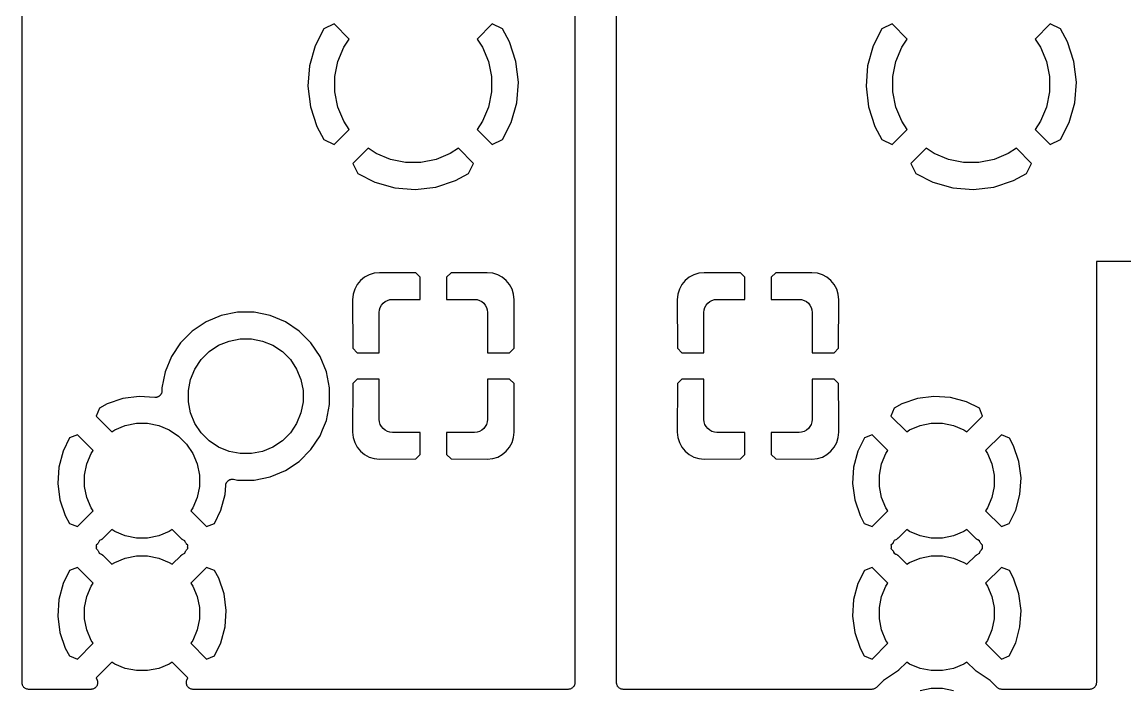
# Model space of a CAD drawing. Extents: x -3.6 to 94.4, y -84.3 to 13.7.
# Drawn here: x 3 to 24.15, y -22.01 to -9.21 of the extents above; entities that cross this region are included whole.
import ezdxf

# ---------------------------------------------------------------- set-up
doc = ezdxf.new("R2010")
doc.units = 0
doc.layers.add('BLACK', color=7, linetype='CONTINUOUS')

msp = doc.modelspace()

# ---------------------------------------------------------------- linework, layer by layer
at = {"layer": 'BLACK', "linetype": 'CONTINUOUS'}
for p, q in [((3, -21.873), (3, -3.127)), ((13.6, -7.40624), (13.6, -21.873)), ((14.4, -21.873), (14.4, -8.127)), ((8.98296, -9.24217), (8.78684, -9.33913)), ((9.27468, -9.53389), (8.98296, -9.24217)), ((12.017, -9.24217), (11.7253, -9.53389)), ((12.2144, -9.33976), (12.017, -9.24217)), ((19.683, -9.24217), (19.4868, -9.33913)), ((19.9747, -9.53389), (19.683, -9.24217)), ((22.717, -9.24217), (22.4253, -9.53389)), ((22.9144, -9.33976), (22.717, -9.24217)), ((8.78684, -9.33913), (8.62083, -9.66522)), ((12.3479, -9.58958), (12.2144, -9.33976)), ((19.4868, -9.33913), (19.3208, -9.66522)), ((23.0479, -9.58958), (22.9144, -9.33976)), ((8.62083, -9.66522), (8.51359, -10.0459)), ((9.05764, -9.96247), (9.17072, -9.68948)), ((9.17072, -9.68948), (9.27468, -9.53389)), ((11.7253, -9.53389), (11.8293, -9.68948)), ((11.8293, -9.68948), (11.9424, -9.96247)), ((12.4707, -9.96694), (12.3479, -9.58958)), ((19.3208, -9.66522), (19.2136, -10.0459)), ((19.7576, -9.96247), (19.8707, -9.68948)), ((19.8707, -9.68948), (19.9747, -9.53389)), ((22.4253, -9.53389), (22.5293, -9.68948)), ((22.5293, -9.68948), (22.6424, -9.96247)), ((23.1707, -9.96694), (23.0479, -9.58958)), ((8.51359, -10.0459), (8.48269, -10.4403)), ((9, -10.2523), (9.05764, -9.96247)), ((11.9424, -9.96247), (12, -10.2523)), ((12.5173, -10.3597), (12.4707, -9.96694)), ((19.2136, -10.0459), (19.1827, -10.4403)), ((19.7, -10.2523), (19.7576, -9.96247)), ((22.6424, -9.96247), (22.7, -10.2523)), ((23.2173, -10.3597), (23.1707, -9.96694)), ((9, -10.5477), (9, -10.2523)), ((12, -10.2523), (12, -10.5477)), ((12.4864, -10.7541), (12.5173, -10.3597)), ((19.7, -10.5477), (19.7, -10.2523)), ((22.7, -10.2523), (22.7, -10.5477)), ((23.1864, -10.7541), (23.2173, -10.3597)), ((8.48269, -10.4403), (8.52931, -10.8331)), ((9.05764, -10.8375), (9, -10.5477)), ((12, -10.5477), (11.9424, -10.8375)), ((19.1827, -10.4403), (19.2293, -10.8331)), ((19.7576, -10.8375), (19.7, -10.5477)), ((22.7, -10.5477), (22.6424, -10.8375)), ((12.3792, -11.1348), (12.4864, -10.7541)), ((23.0792, -11.1348), (23.1864, -10.7541)), ((8.52931, -10.8331), (8.65205, -11.2104)), ((9.17072, -11.1105), (9.05764, -10.8375)), ((11.9424, -10.8375), (11.8293, -11.1105)), ((19.2293, -10.8331), (19.3521, -11.2104)), ((19.8707, -11.1105), (19.7576, -10.8375)), ((22.6424, -10.8375), (22.5293, -11.1105)), ((9.27468, -11.2661), (9.17072, -11.1105)), ((11.8293, -11.1105), (11.7253, -11.2661)), ((12.2132, -11.4609), (12.3792, -11.1348)), ((19.9747, -11.2661), (19.8707, -11.1105)), ((22.5293, -11.1105), (22.4253, -11.2661)), ((22.9132, -11.4609), (23.0792, -11.1348)), ((8.65205, -11.2104), (8.78559, -11.4602)), ((8.98296, -11.5578), (9.27468, -11.2661)), ((11.7253, -11.2661), (12.017, -11.5578)), ((19.3521, -11.2104), (19.4856, -11.4602)), ((19.683, -11.5578), (19.9747, -11.2661)), ((22.4253, -11.2661), (22.717, -11.5578)), ((8.78559, -11.4602), (8.98296, -11.5578)), ((9.63389, -11.6253), (9.34217, -11.917)), ((9.78948, -11.7293), (9.63389, -11.6253)), ((11.3661, -11.6253), (11.2105, -11.7293)), ((11.6578, -11.917), (11.3661, -11.6253)), ((12.017, -11.5578), (12.2132, -11.4609)), ((19.4856, -11.4602), (19.683, -11.5578)), ((20.3339, -11.6253), (20.0422, -11.917)), ((20.4895, -11.7293), (20.3339, -11.6253)), ((22.0661, -11.6253), (21.9105, -11.7293)), ((22.3578, -11.917), (22.0661, -11.6253)), ((22.717, -11.5578), (22.9132, -11.4609)), ((10.0625, -11.8424), (9.78948, -11.7293)), ((10.3523, -11.9), (10.0625, -11.8424)), ((10.9375, -11.8424), (10.6477, -11.9)), ((11.2105, -11.7293), (10.9375, -11.8424)), ((20.7625, -11.8424), (20.4895, -11.7293)), ((21.0523, -11.9), (20.7625, -11.8424)), ((21.6375, -11.8424), (21.3477, -11.9)), ((21.9105, -11.7293), (21.6375, -11.8424)), ((9.34217, -11.917), (9.43913, -12.1132)), ((10.6477, -11.9), (10.3523, -11.9)), ((11.5602, -12.1144), (11.6578, -11.917)), ((20.0422, -11.917), (20.1391, -12.1132)), ((21.3477, -11.9), (21.0523, -11.9)), ((22.2602, -12.1144), (22.3578, -11.917)), ((9.43913, -12.1132), (9.76522, -12.2792)), ((10.9331, -12.3707), (11.3104, -12.2479)), ((11.3104, -12.2479), (11.5602, -12.1144)), ((20.1391, -12.1132), (20.4652, -12.2792)), ((21.6331, -12.3707), (22.0104, -12.2479)), ((22.0104, -12.2479), (22.2602, -12.1144)), ((9.76522, -12.2792), (10.1459, -12.3864)), ((10.1459, -12.3864), (10.5403, -12.4173)), ((10.5403, -12.4173), (10.9331, -12.3707)), ((20.4652, -12.2792), (20.8459, -12.3864)), ((20.8459, -12.3864), (21.2403, -12.4173)), ((21.2403, -12.4173), (21.6331, -12.3707)), ((23.6006, -13.8006), (23.6, -13.8062)), ((23.6, -13.8062), (23.6, -21.873)), ((23.6062, -13.8), (23.6006, -13.8006)), ((45.673, -13.8), (23.6062, -13.8)), ((9.48905, -14.1641), (9.42557, -14.2414)), ((9.5664, -14.1006), (9.48905, -14.1641)), ((9.65466, -14.0534), (9.5664, -14.1006)), ((9.75041, -14.0244), (9.65466, -14.0534)), ((9.85598, -14.014), (9.75041, -14.0244)), ((10.5489, -14.0168), (9.85598, -14.014)), ((10.6335, -14.1014), (10.5489, -14.0168)), ((10.6335, -14.525), (10.6335, -14.1014)), ((11.2261, -14.0168), (11.1415, -14.1014)), ((11.1415, -14.1014), (11.1415, -14.525)), ((11.919, -14.014), (11.2261, -14.0168)), ((12.0246, -14.0244), (11.919, -14.014)), ((12.1203, -14.0534), (12.0246, -14.0244)), ((12.2086, -14.1006), (12.1203, -14.0534)), ((12.2859, -14.1641), (12.2086, -14.1006)), ((12.3494, -14.2414), (12.2859, -14.1641)), ((15.7141, -14.1641), (15.6506, -14.2414)), ((15.7914, -14.1006), (15.7141, -14.1641)), ((15.8797, -14.0534), (15.7914, -14.1006)), ((15.9754, -14.0244), (15.8797, -14.0534)), ((16.081, -14.014), (15.9754, -14.0244)), ((16.7739, -14.0168), (16.081, -14.014)), ((16.8585, -14.1014), (16.7739, -14.0168)), ((16.8585, -14.525), (16.8585, -14.1014)), ((17.4511, -14.0168), (17.3665, -14.1014)), ((17.3665, -14.1014), (17.3665, -14.525)), ((18.144, -14.014), (17.4511, -14.0168)), ((18.2496, -14.0244), (18.144, -14.014)), ((18.3453, -14.0534), (18.2496, -14.0244)), ((18.4336, -14.1006), (18.3453, -14.0534)), ((18.5109, -14.1641), (18.4336, -14.1006)), ((18.5744, -14.2414), (18.5109, -14.1641)), ((9.3784, -14.3297), (9.34935, -14.4254)), ((9.42557, -14.2414), (9.3784, -14.3297)), ((12.3966, -14.3297), (12.3494, -14.2414)), ((12.4256, -14.4254), (12.3966, -14.3297)), ((15.6034, -14.3297), (15.5743, -14.4254)), ((15.6506, -14.2414), (15.6034, -14.3297)), ((18.6216, -14.3297), (18.5744, -14.2414)), ((18.6506, -14.4254), (18.6216, -14.3297)), ((9.34935, -14.4254), (9.33895, -14.5311)), ((9.33895, -14.5311), (9.34184, -15.4615)), ((9.92322, -14.5982), (9.96111, -14.5671)), ((9.96111, -14.5671), (10.0043, -14.544)), ((10.0043, -14.544), (10.0512, -14.5298)), ((10.0512, -14.5298), (10.1, -14.525)), ((10.1, -14.525), (10.6335, -14.525)), ((11.1415, -14.525), (11.675, -14.525)), ((11.675, -14.525), (11.7238, -14.5298)), ((11.7238, -14.5298), (11.7707, -14.544)), ((11.7707, -14.544), (11.8139, -14.5671)), ((11.8139, -14.5671), (11.8518, -14.5982)), ((12.4361, -14.531), (12.4256, -14.4254)), ((12.4332, -15.4615), (12.4361, -14.531)), ((15.5743, -14.4254), (15.5639, -14.5311)), ((15.5639, -14.5311), (15.5668, -15.4615)), ((16.1482, -14.5982), (16.1861, -14.5671)), ((16.1861, -14.5671), (16.2293, -14.544)), ((16.2293, -14.544), (16.2762, -14.5298)), ((16.2762, -14.5298), (16.325, -14.525)), ((16.325, -14.525), (16.8585, -14.525)), ((17.3665, -14.525), (17.9, -14.525)), ((17.9, -14.525), (17.9488, -14.5298)), ((17.9488, -14.5298), (17.9957, -14.544)), ((17.9957, -14.544), (18.0389, -14.5671)), ((18.0389, -14.5671), (18.0768, -14.5982)), ((18.6611, -14.531), (18.6506, -14.4254)), ((18.6582, -15.4615), (18.6611, -14.531)), ((7.13163, -14.772), (6.82096, -14.8338)), ((7.44837, -14.772), (7.13163, -14.772)), ((7.75903, -14.8338), (7.44837, -14.772)), ((9.85, -14.775), (9.8548, -14.7262)), ((9.85, -15.546), (9.85, -14.775)), ((9.8548, -14.7262), (9.86903, -14.6793)), ((9.86903, -14.6793), (9.89213, -14.6361)), ((9.89213, -14.6361), (9.92322, -14.5982)), ((11.8518, -14.5982), (11.8829, -14.6361)), ((11.8829, -14.6361), (11.906, -14.6793)), ((11.906, -14.6793), (11.9202, -14.7262)), ((11.9202, -14.7262), (11.925, -14.775)), ((11.925, -14.775), (11.925, -15.546)), ((16.075, -14.775), (16.0798, -14.7262)), ((16.075, -15.546), (16.075, -14.775)), ((16.0798, -14.7262), (16.094, -14.6793)), ((16.094, -14.6793), (16.1171, -14.6361)), ((16.1171, -14.6361), (16.1482, -14.5982)), ((18.0768, -14.5982), (18.1079, -14.6361)), ((18.1079, -14.6361), (18.131, -14.6793)), ((18.131, -14.6793), (18.1452, -14.7262)), ((18.1452, -14.7262), (18.15, -14.775)), ((18.15, -14.775), (18.15, -15.546)), ((6.52832, -14.955), (6.26496, -15.131)), ((6.82096, -14.8338), (6.52832, -14.955)), ((8.05167, -14.955), (7.75903, -14.8338)), ((8.31504, -15.131), (8.05167, -14.955)), ((6.26496, -15.131), (6.04098, -15.355)), ((8.53902, -15.355), (8.31504, -15.131)), ((6.04098, -15.355), (5.86501, -15.6183)), ((6.58879, -15.5256), (6.76896, -15.4052)), ((6.76896, -15.4052), (6.96914, -15.3223)), ((6.96914, -15.3223), (7.18166, -15.28)), ((7.18166, -15.28), (7.39834, -15.28)), ((7.39834, -15.28), (7.61086, -15.3223)), ((7.61086, -15.3223), (7.81105, -15.4052)), ((7.81105, -15.4052), (7.99121, -15.5256)), ((8.71499, -15.6183), (8.53902, -15.355)), ((5.86501, -15.6183), (5.74379, -15.911)), ((6.43558, -15.6788), (6.58879, -15.5256)), ((7.99121, -15.5256), (8.14443, -15.6788)), ((8.8362, -15.911), (8.71499, -15.6183)), ((9.34184, -15.4615), (9.42635, -15.546)), ((9.42635, -15.546), (9.85, -15.546)), ((11.925, -15.546), (12.3486, -15.546)), ((12.3486, -15.546), (12.4332, -15.4615)), ((15.5668, -15.4615), (15.6514, -15.546)), ((15.6514, -15.546), (16.075, -15.546)), ((18.15, -15.546), (18.5736, -15.546)), ((18.5736, -15.546), (18.6582, -15.4615)), ((6.23227, -16.0591), (6.31519, -15.859)), ((6.31519, -15.859), (6.43558, -15.6788)), ((8.14443, -15.6788), (8.26481, -15.859)), ((8.26481, -15.859), (8.34773, -16.0591)), ((5.74379, -15.911), (5.682, -16.2216)), ((6.19, -16.2717), (6.23227, -16.0591)), ((8.34773, -16.0591), (8.39, -16.2717)), ((8.898, -16.2216), (8.8362, -15.911)), ((9.42635, -16.054), (9.34184, -16.1385)), ((9.85, -16.054), (9.42635, -16.054)), ((9.85, -16.825), (9.85, -16.054)), ((11.925, -16.054), (11.925, -16.825)), ((12.3486, -16.054), (11.925, -16.054)), ((12.4332, -16.1385), (12.3486, -16.054)), ((15.6514, -16.054), (15.5668, -16.1385)), ((16.075, -16.054), (15.6514, -16.054)), ((16.075, -16.825), (16.075, -16.054)), ((18.15, -16.054), (18.15, -16.825)), ((18.5736, -16.054), (18.15, -16.054)), ((18.6582, -16.1385), (18.5736, -16.054)), ((5.68199, -16.2796), (5.68158, -16.2833)), ((5.68158, -16.2833), (5.68167, -16.2869)), ((5.682, -16.2779), (5.68199, -16.2796)), ((5.682, -16.2216), (5.682, -16.2779)), ((6.19, -16.4883), (6.19, -16.2717)), ((8.39, -16.2717), (8.39, -16.4883)), ((8.898, -16.5384), (8.898, -16.2216)), ((9.34184, -16.1385), (9.33895, -17.0689)), ((12.4361, -17.069), (12.4332, -16.1385)), ((15.5668, -16.1385), (15.5639, -17.0689)), ((18.6602, -16.7937), (18.6582, -16.1385)), ((4.93166, -16.4268), (4.62977, -16.5296)), ((5.24565, -16.3851), (4.93166, -16.4268)), ((5.54681, -16.4046), (5.24565, -16.3851)), ((5.55047, -16.4045), (5.54681, -16.4046)), ((5.55411, -16.4049), (5.55047, -16.4045)), ((5.56284, -16.4041), (5.55411, -16.4049)), ((5.57158, -16.4038), (5.56284, -16.4041)), ((5.57515, -16.4029), (5.57158, -16.4038)), ((5.5788, -16.4026), (5.57515, -16.4029)), ((5.58719, -16.4001), (5.5788, -16.4026)), ((5.59572, -16.3982), (5.58719, -16.4001)), ((5.59906, -16.3966), (5.59572, -16.3982)), ((5.60257, -16.3956), (5.59906, -16.3966)), ((5.61033, -16.3916), (5.60257, -16.3956)), ((5.61831, -16.388), (5.61033, -16.3916)), ((5.62129, -16.3858), (5.61831, -16.388)), ((5.62454, -16.3841), (5.62129, -16.3858)), ((5.63137, -16.3786), (5.62454, -16.3841)), ((5.63849, -16.3736), (5.63137, -16.3786)), ((5.641, -16.3709), (5.63849, -16.3736)), ((5.64386, -16.3686), (5.641, -16.3709)), ((5.64949, -16.3619), (5.64386, -16.3686)), ((5.65549, -16.3555), (5.64949, -16.3619)), ((5.65743, -16.3524), (5.65549, -16.3555)), ((5.65979, -16.3496), (5.65743, -16.3524)), ((5.66401, -16.3419), (5.65979, -16.3496)), ((5.66866, -16.3345), (5.66401, -16.3419)), ((5.66996, -16.3311), (5.66866, -16.3345)), ((5.67173, -16.3279), (5.66996, -16.3311)), ((5.67438, -16.3195), (5.67173, -16.3279)), ((5.6775, -16.3114), (5.67438, -16.3195)), ((5.67812, -16.3078), (5.6775, -16.3114)), ((5.67922, -16.3043), (5.67812, -16.3078)), ((5.6802, -16.2956), (5.67922, -16.3043)), ((5.68167, -16.2869), (5.6802, -16.2956)), ((6.23227, -16.7009), (6.19, -16.4883)), ((8.39, -16.4883), (8.34773, -16.7009)), ((20.1717, -16.4268), (19.8698, -16.5296)), ((20.4856, -16.3851), (20.1717, -16.4268)), ((20.8017, -16.4056), (20.4856, -16.3851)), ((21.1078, -16.4873), (20.8017, -16.4056)), ((21.359, -16.6109), (21.1078, -16.4873)), ((4.48184, -16.6086), (4.4215, -16.7623)), ((4.62977, -16.5296), (4.48184, -16.6086)), ((6.31519, -16.901), (6.23227, -16.7009)), ((8.34773, -16.7009), (8.26481, -16.901)), ((8.8362, -16.849), (8.898, -16.5384)), ((19.7218, -16.6086), (19.6615, -16.7623)), ((19.8698, -16.5296), (19.7218, -16.6086)), ((21.4185, -16.7623), (21.359, -16.6109)), ((4.4215, -16.7623), (4.72228, -17.0631)), ((4.97914, -16.9423), (5.19166, -16.9)), ((5.19166, -16.9), (5.40834, -16.9)), ((5.40834, -16.9), (5.62086, -16.9423)), ((6.43558, -17.0812), (6.31519, -16.901)), ((8.26481, -16.901), (8.14443, -17.0812)), ((8.76274, -17.0264), (8.8362, -16.849)), ((9.8548, -16.8738), (9.85, -16.825)), ((9.86903, -16.9207), (9.8548, -16.8738)), ((11.9202, -16.8738), (11.906, -16.9207)), ((11.925, -16.825), (11.9202, -16.8738)), ((16.0798, -16.8738), (16.075, -16.825)), ((16.094, -16.9207), (16.0798, -16.8738)), ((18.1452, -16.8738), (18.131, -16.9207)), ((18.15, -16.825), (18.1452, -16.8738)), ((18.6611, -17.069), (18.6602, -16.7937)), ((19.6615, -16.7623), (19.9623, -17.0631)), ((20.2191, -16.9423), (20.4317, -16.9)), ((20.4317, -16.9), (20.6483, -16.9)), ((20.6483, -16.9), (20.8609, -16.9423)), ((21.1177, -17.0631), (21.4185, -16.7623)), ((4.06229, -17.1215), (3.91089, -17.181)), ((4.36306, -17.4223), (4.06229, -17.1215)), ((4.72228, -17.0631), (4.77895, -17.0252)), ((4.77895, -17.0252), (4.97914, -16.9423)), ((5.62086, -16.9423), (5.82104, -17.0252)), ((5.82104, -17.0252), (6.00121, -17.1456)), ((6.58879, -17.2344), (6.43558, -17.0812)), ((8.14443, -17.0812), (7.99121, -17.2344)), ((8.71499, -17.1417), (8.76274, -17.0264)), ((9.33895, -17.0689), (9.34935, -17.1746)), ((9.89213, -16.9639), (9.86903, -16.9207)), ((9.92322, -17.0018), (9.89213, -16.9639)), ((9.96111, -17.0329), (9.92322, -17.0018)), ((10.0043, -17.056), (9.96111, -17.0329)), ((10.0512, -17.0702), (10.0043, -17.056)), ((10.1, -17.075), (10.0512, -17.0702)), ((10.6335, -17.075), (10.1, -17.075)), ((10.6335, -17.4986), (10.6335, -17.075)), ((11.675, -17.075), (11.1415, -17.075)), ((11.1415, -17.075), (11.1415, -17.4986)), ((11.7238, -17.0702), (11.675, -17.075)), ((11.7707, -17.056), (11.7238, -17.0702)), ((11.8139, -17.0329), (11.7707, -17.056)), ((11.8518, -17.0018), (11.8139, -17.0329)), ((11.8829, -16.9639), (11.8518, -17.0018)), ((11.906, -16.9207), (11.8829, -16.9639)), ((12.4256, -17.1746), (12.4361, -17.069)), ((15.5639, -17.0689), (15.5743, -17.1746)), ((16.1171, -16.9639), (16.094, -16.9207)), ((16.1482, -17.0018), (16.1171, -16.9639)), ((16.1861, -17.0329), (16.1482, -17.0018)), ((16.2293, -17.056), (16.1861, -17.0329)), ((16.2762, -17.0702), (16.2293, -17.056)), ((16.325, -17.075), (16.2762, -17.0702)), ((16.8585, -17.075), (16.325, -17.075)), ((16.8585, -17.4986), (16.8585, -17.075)), ((17.9, -17.075), (17.3665, -17.075)), ((17.3665, -17.075), (17.3665, -17.4986)), ((17.9488, -17.0702), (17.9, -17.075)), ((17.9957, -17.056), (17.9488, -17.0702)), ((18.0389, -17.0329), (17.9957, -17.056)), ((18.0768, -17.0018), (18.0389, -17.0329)), ((18.1079, -16.9639), (18.0768, -17.0018)), ((18.131, -16.9207), (18.1079, -16.9639)), ((18.6506, -17.1746), (18.6611, -17.069)), ((19.3023, -17.1215), (19.1509, -17.181)), ((19.6031, -17.4223), (19.3023, -17.1215)), ((19.9623, -17.0631), (20.019, -17.0252)), ((20.019, -17.0252), (20.2191, -16.9423)), ((20.8609, -16.9423), (21.061, -17.0252)), ((21.061, -17.0252), (21.1177, -17.0631)), ((21.7777, -17.1215), (21.4769, -17.4223)), ((21.9314, -17.1818), (21.7777, -17.1215)), ((3.91089, -17.181), (3.78726, -17.4322)), ((6.00121, -17.1456), (6.15442, -17.2988)), ((6.15442, -17.2988), (6.27481, -17.479)), ((6.76896, -17.3548), (6.58879, -17.2344)), ((7.99121, -17.2344), (7.81105, -17.3548)), ((8.53902, -17.405), (8.71499, -17.1417)), ((9.34935, -17.1746), (9.3784, -17.2703)), ((9.3784, -17.2703), (9.42557, -17.3586)), ((12.3494, -17.3586), (12.3966, -17.2703)), ((12.3966, -17.2703), (12.4256, -17.1746)), ((15.5743, -17.1746), (15.6034, -17.2703)), ((15.6034, -17.2703), (15.6506, -17.3586)), ((18.5744, -17.3586), (18.6216, -17.2703)), ((18.6216, -17.2703), (18.6506, -17.1746)), ((19.1509, -17.181), (19.0273, -17.4322)), ((22.0104, -17.3298), (21.9314, -17.1818)), ((22.1132, -17.6317), (22.0104, -17.3298)), ((3.78726, -17.4322), (3.70556, -17.7383)), ((4.24227, -17.6791), (4.32519, -17.479)), ((4.32519, -17.479), (4.36306, -17.4223)), ((6.27481, -17.479), (6.35773, -17.6791)), ((6.96914, -17.4377), (6.76896, -17.3548)), ((7.18166, -17.48), (6.96914, -17.4377)), ((7.39834, -17.48), (7.18166, -17.48)), ((7.61086, -17.4377), (7.39834, -17.48)), ((7.81105, -17.3548), (7.61086, -17.4377)), ((8.31504, -17.629), (8.53902, -17.405)), ((9.42557, -17.3586), (9.48905, -17.4359)), ((9.48905, -17.4359), (9.5664, -17.4994)), ((9.5664, -17.4994), (9.65466, -17.5466)), ((9.65466, -17.5466), (9.75041, -17.5756)), ((10.5489, -17.5832), (10.6335, -17.4986)), ((11.1415, -17.4986), (11.2261, -17.5832)), ((12.0246, -17.5756), (12.1203, -17.5466)), ((12.1203, -17.5466), (12.2086, -17.4994)), ((12.2086, -17.4994), (12.2859, -17.4359)), ((12.2859, -17.4359), (12.3494, -17.3586)), ((15.6506, -17.3586), (15.7141, -17.4359)), ((15.7141, -17.4359), (15.7914, -17.4994)), ((15.7914, -17.4994), (15.8797, -17.5466)), ((15.8797, -17.5466), (15.9754, -17.5756)), ((16.7739, -17.5832), (16.8585, -17.4986)), ((17.3665, -17.4986), (17.4511, -17.5832)), ((18.2496, -17.5756), (18.3453, -17.5466)), ((18.3453, -17.5466), (18.4336, -17.4994)), ((18.4336, -17.4994), (18.5109, -17.4359)), ((18.5109, -17.4359), (18.5744, -17.3586)), ((19.0273, -17.4322), (18.9456, -17.7383)), ((19.4823, -17.6791), (19.5652, -17.479)), ((19.5652, -17.479), (19.6031, -17.4223)), ((21.4769, -17.4223), (21.5148, -17.479)), ((21.5148, -17.479), (21.5977, -17.6791)), ((3.70556, -17.7383), (3.68513, -18.0543)), ((4.2, -17.8917), (4.24227, -17.6791)), ((6.35773, -17.6791), (6.4, -17.8917)), ((8.05167, -17.805), (8.31504, -17.629)), ((9.75041, -17.5756), (9.85598, -17.586)), ((9.85598, -17.586), (10.5489, -17.5832)), ((11.2261, -17.5832), (11.919, -17.586)), ((11.919, -17.586), (12.0246, -17.5756)), ((15.9754, -17.5756), (16.081, -17.586)), ((16.081, -17.586), (16.7739, -17.5832)), ((17.4511, -17.5832), (18.144, -17.586)), ((18.144, -17.586), (18.2496, -17.5756)), ((18.9456, -17.7383), (18.9251, -18.0543)), ((19.44, -17.8917), (19.4823, -17.6791)), ((21.5977, -17.6791), (21.64, -17.8917)), ((22.1549, -17.9457), (22.1132, -17.6317)), ((4.2, -18.1083), (4.2, -17.8917)), ((6.4, -17.8917), (6.4, -18.1083)), ((6.99242, -17.9772), (7.00016, -17.9754)), ((7.00016, -17.9754), (7.00774, -17.9731)), ((7.00774, -17.9731), (7.01222, -17.9727)), ((7.01222, -17.9727), (7.0166, -17.9717)), ((7.0166, -17.9717), (7.02452, -17.9715)), ((7.02452, -17.9715), (7.03241, -17.9707)), ((7.03241, -17.9707), (7.03689, -17.9712)), ((7.03689, -17.9712), (7.04138, -17.9711)), ((7.04138, -17.9711), (7.04919, -17.9724)), ((7.04919, -17.9724), (7.05708, -17.9732)), ((7.05708, -17.9732), (7.13163, -17.988)), ((7.44837, -17.988), (7.75903, -17.9262)), ((7.75903, -17.9262), (8.05167, -17.805)), ((19.44, -18.1083), (19.44, -17.8917)), ((21.64, -17.8917), (21.64, -18.1083)), ((22.1344, -18.2617), (22.1549, -17.9457)), ((3.68513, -18.0543), (3.72676, -18.3683)), ((4.24227, -18.3209), (4.2, -18.1083)), ((6.4, -18.1083), (6.35773, -18.3209)), ((6.89444, -18.2617), (6.90557, -18.0895)), ((6.90557, -18.0895), (6.90569, -18.0878)), ((6.90569, -18.0878), (6.90708, -18.08)), ((6.90708, -18.08), (6.90792, -18.0721)), ((6.90792, -18.0721), (6.90925, -18.0678)), ((6.90925, -18.0678), (6.91004, -18.0634)), ((6.91004, -18.0634), (6.91292, -18.056)), ((6.91292, -18.056), (6.91527, -18.0484)), ((6.91527, -18.0484), (6.91741, -18.0445)), ((6.91741, -18.0445), (6.91904, -18.0403)), ((6.91904, -18.0403), (6.9233, -18.0336)), ((6.9233, -18.0336), (6.92708, -18.0266)), ((6.92708, -18.0266), (6.92995, -18.0232)), ((6.92995, -18.0232), (6.93236, -18.0194)), ((6.93236, -18.0194), (6.93783, -18.0136)), ((6.93783, -18.0136), (6.94289, -18.0075)), ((6.94289, -18.0075), (6.94638, -18.0047)), ((6.94638, -18.0047), (6.94948, -18.0015)), ((6.94948, -18.0015), (6.95596, -17.9969)), ((6.95596, -17.9969), (6.96211, -17.9919)), ((6.96211, -17.9919), (6.96609, -17.9898)), ((6.96609, -17.9898), (6.96976, -17.9872)), ((6.96976, -17.9872), (6.97701, -17.984)), ((6.97701, -17.984), (6.98401, -17.9803)), ((6.98401, -17.9803), (6.98831, -17.979)), ((6.98831, -17.979), (6.99242, -17.9772)), ((7.13163, -17.988), (7.44837, -17.988)), ((18.9251, -18.0543), (18.9668, -18.3683)), ((19.4823, -18.3209), (19.44, -18.1083)), ((21.64, -18.1083), (21.5977, -18.3209)), ((3.72676, -18.3683), (3.82955, -18.6702)), ((4.32519, -18.521), (4.24227, -18.3209)), ((6.35773, -18.3209), (6.27481, -18.521)), ((6.81274, -18.5678), (6.89444, -18.2617)), ((18.9668, -18.3683), (19.0695, -18.6702)), ((19.5652, -18.521), (19.4823, -18.3209)), ((21.5977, -18.3209), (21.5148, -18.521)), ((22.0527, -18.5678), (22.1344, -18.2617)), ((4.06229, -18.8785), (4.36306, -18.5777)), ((4.36306, -18.5777), (4.32519, -18.521)), ((6.27481, -18.521), (6.23693, -18.5777)), ((6.23693, -18.5777), (6.53771, -18.8785)), ((6.68911, -18.819), (6.81274, -18.5678)), ((19.3023, -18.8785), (19.6031, -18.5777)), ((19.6031, -18.5777), (19.5652, -18.521)), ((21.5148, -18.521), (21.4769, -18.5777)), ((21.4769, -18.5777), (21.7777, -18.8785)), ((21.9291, -18.819), (22.0527, -18.5678)), ((3.82955, -18.6702), (3.90862, -18.8182)), ((3.90862, -18.8182), (4.06229, -18.8785)), ((6.53771, -18.8785), (6.68911, -18.819)), ((19.0695, -18.6702), (19.1486, -18.8182)), ((19.1486, -18.8182), (19.3023, -18.8785)), ((21.7777, -18.8785), (21.9291, -18.819)), ((4.72228, -18.9369), (4.55693, -19.1023)), ((4.77895, -18.9748), (4.72228, -18.9369)), ((4.97914, -19.0577), (4.77895, -18.9748)), ((5.82104, -18.9748), (5.62086, -19.0577)), ((5.87772, -18.9369), (5.82104, -18.9748)), ((6.0503, -19.1095), (5.87772, -18.9369)), ((19.9623, -18.9369), (19.7969, -19.1023)), ((20.019, -18.9748), (19.9623, -18.9369)), ((20.2191, -19.0577), (20.019, -18.9748)), ((21.061, -18.9748), (20.8609, -19.0577)), ((21.1177, -18.9369), (21.061, -18.9748)), ((21.2903, -19.1095), (21.1177, -18.9369)), ((4.44453, -19.2147), (4.42045, -19.2388)), ((4.42045, -19.2388), (4.42189, -19.2432)), ((4.42189, -19.2432), (4.42224, -19.2462)), ((4.44479, -19.2144), (4.44453, -19.2147)), ((4.44509, -19.2141), (4.44479, -19.2144)), ((4.45263, -19.2048), (4.44509, -19.2141)), ((4.46026, -19.1955), (4.45263, -19.2048)), ((4.46045, -19.1952), (4.46026, -19.1955)), ((4.4607, -19.1949), (4.46045, -19.1952)), ((4.46633, -19.1842), (4.4607, -19.1949)), ((4.47197, -19.1737), (4.46633, -19.1842)), ((4.47209, -19.1733), (4.47197, -19.1737)), ((4.47228, -19.1729), (4.47209, -19.1733)), ((4.47294, -19.1713), (4.47228, -19.1729)), ((4.48184, -19.1486), (4.47294, -19.1713)), ((4.52699, -19.1245), (4.48184, -19.1486)), ((4.53149, -19.1215), (4.52699, -19.1245)), ((4.53629, -19.119), (4.53149, -19.1215)), ((4.54177, -19.1146), (4.53629, -19.119)), ((4.5476, -19.1107), (4.54177, -19.1146)), ((4.55143, -19.1069), (4.5476, -19.1107)), ((4.55566, -19.1035), (4.55143, -19.1069)), ((4.55693, -19.1023), (4.55566, -19.1035)), ((5.19166, -19.1), (4.97914, -19.0577)), ((5.40834, -19.1), (5.19166, -19.1)), ((5.62086, -19.0577), (5.40834, -19.1)), ((6.05612, -19.1143), (6.0503, -19.1095)), ((6.06157, -19.1195), (6.05612, -19.1143)), ((6.06569, -19.1222), (6.06157, -19.1195)), ((6.06946, -19.1252), (6.06569, -19.1222)), ((6.07609, -19.1288), (6.06946, -19.1252)), ((6.08245, -19.1329), (6.07609, -19.1288)), ((6.08404, -19.1337), (6.08245, -19.1329)), ((6.11905, -19.1509), (6.08404, -19.1337)), ((6.12706, -19.1713), (6.11905, -19.1509)), ((6.12724, -19.1717), (6.12706, -19.1713)), ((6.12736, -19.172), (6.12724, -19.1717)), ((6.13287, -19.1827), (6.12736, -19.172)), ((6.13833, -19.1934), (6.13287, -19.1827)), ((6.13858, -19.1937), (6.13833, -19.1934)), ((6.13876, -19.194), (6.13858, -19.1937)), ((6.14625, -19.2034), (6.13876, -19.194)), ((6.15367, -19.2128), (6.14625, -19.2034)), ((6.15397, -19.2131), (6.15367, -19.2128)), ((6.15423, -19.2134), (6.15397, -19.2131)), ((6.15547, -19.2147), (6.15423, -19.2134)), ((6.17945, -19.2387), (6.15547, -19.2147)), ((6.17811, -19.2445), (6.17849, -19.2415)), ((6.17849, -19.2415), (6.17945, -19.2387)), ((19.6845, -19.2147), (19.6605, -19.2388)), ((19.6605, -19.2388), (19.6619, -19.2432)), ((19.6619, -19.2432), (19.6622, -19.2462)), ((19.6848, -19.2144), (19.6845, -19.2147)), ((19.6851, -19.2141), (19.6848, -19.2144)), ((19.6926, -19.2048), (19.6851, -19.2141)), ((19.7003, -19.1955), (19.6926, -19.2048)), ((19.7004, -19.1952), (19.7003, -19.1955)), ((19.7007, -19.1949), (19.7004, -19.1952)), ((19.7063, -19.1842), (19.7007, -19.1949)), ((19.712, -19.1737), (19.7063, -19.1842)), ((19.7121, -19.1733), (19.712, -19.1737)), ((19.7123, -19.1729), (19.7121, -19.1733)), ((19.7129, -19.1713), (19.7123, -19.1729)), ((19.7218, -19.1486), (19.7129, -19.1713)), ((19.767, -19.1245), (19.7218, -19.1486)), ((19.7715, -19.1215), (19.767, -19.1245)), ((19.7763, -19.119), (19.7715, -19.1215)), ((19.7818, -19.1146), (19.7763, -19.119)), ((19.7876, -19.1107), (19.7818, -19.1146)), ((19.7914, -19.1069), (19.7876, -19.1107)), ((19.7957, -19.1035), (19.7914, -19.1069)), ((19.7969, -19.1023), (19.7957, -19.1035)), ((20.4317, -19.1), (20.2191, -19.0577)), ((20.6483, -19.1), (20.4317, -19.1)), ((20.8609, -19.0577), (20.6483, -19.1)), ((21.2961, -19.1143), (21.2903, -19.1095)), ((21.3016, -19.1195), (21.2961, -19.1143)), ((21.3057, -19.1222), (21.3016, -19.1195)), ((21.3095, -19.1252), (21.3057, -19.1222)), ((21.3161, -19.1288), (21.3095, -19.1252)), ((21.3225, -19.1329), (21.3161, -19.1288)), ((21.324, -19.1337), (21.3225, -19.1329)), ((21.359, -19.1509), (21.324, -19.1337)), ((21.3671, -19.1713), (21.359, -19.1509)), ((21.3672, -19.1717), (21.3671, -19.1713)), ((21.3674, -19.172), (21.3672, -19.1717)), ((21.3729, -19.1827), (21.3674, -19.172)), ((21.3783, -19.1934), (21.3729, -19.1827)), ((21.3786, -19.1937), (21.3783, -19.1934)), ((21.3788, -19.194), (21.3786, -19.1937)), ((21.3863, -19.2034), (21.3788, -19.194)), ((21.3937, -19.2128), (21.3863, -19.2034)), ((21.394, -19.2131), (21.3937, -19.2128)), ((21.3942, -19.2134), (21.394, -19.2131)), ((21.3955, -19.2147), (21.3942, -19.2134)), ((21.4195, -19.2387), (21.3955, -19.2147)), ((21.4181, -19.2445), (21.4185, -19.2415)), ((21.4185, -19.2415), (21.4195, -19.2387)), ((4.42151, -19.2985), (4.42055, -19.3013)), ((4.42055, -19.3013), (4.44453, -19.3253)), ((4.42189, -19.2955), (4.42151, -19.2985)), ((4.42272, -19.2926), (4.42189, -19.2955)), ((4.42224, -19.2462), (4.42302, -19.2492)), ((4.42348, -19.2832), (4.42272, -19.2926)), ((4.42302, -19.2492), (4.42365, -19.2585)), ((4.42468, -19.2739), (4.42348, -19.2832)), ((4.42365, -19.2585), (4.42472, -19.2679)), ((4.42472, -19.2679), (4.42448, -19.2709)), ((4.42448, -19.2709), (4.42468, -19.2739)), ((4.44453, -19.3253), (4.44577, -19.3266)), ((4.44577, -19.3266), (4.44603, -19.3269)), ((4.44603, -19.3269), (4.44633, -19.3272)), ((4.44633, -19.3272), (4.4537, -19.3365)), ((4.4537, -19.3365), (4.46124, -19.346)), ((4.46124, -19.346), (4.46142, -19.3463)), ((4.46142, -19.3463), (4.46167, -19.3466)), ((4.46167, -19.3466), (4.46708, -19.3572)), ((4.46708, -19.3572), (4.47264, -19.368)), ((4.47264, -19.368), (4.47276, -19.3683)), ((4.47276, -19.3683), (4.47294, -19.3687)), ((4.47294, -19.3687), (4.48095, -19.3891)), ((4.48095, -19.3891), (4.51596, -19.4063)), ((4.51596, -19.4063), (4.51755, -19.4071)), ((4.51755, -19.4071), (4.52391, -19.4112)), ((4.52391, -19.4112), (4.53054, -19.4148)), ((4.53054, -19.4148), (4.53431, -19.4178)), ((4.53431, -19.4178), (4.53843, -19.4205)), ((4.53843, -19.4205), (4.54387, -19.4257)), ((4.54387, -19.4257), (4.5497, -19.4305)), ((4.5497, -19.4305), (4.72228, -19.6031)), ((4.97914, -19.4823), (5.19166, -19.44)), ((5.19166, -19.44), (5.40834, -19.44)), ((5.40834, -19.44), (5.62086, -19.4823)), ((5.87772, -19.6031), (6.04307, -19.4377)), ((6.04307, -19.4377), (6.04434, -19.4365)), ((6.04434, -19.4365), (6.04857, -19.4331)), ((6.04857, -19.4331), (6.05239, -19.4293)), ((6.05239, -19.4293), (6.05822, -19.4254)), ((6.05822, -19.4254), (6.06371, -19.421)), ((6.06371, -19.421), (6.06852, -19.4185)), ((6.06852, -19.4185), (6.07301, -19.4155)), ((6.07301, -19.4155), (6.11816, -19.3914)), ((6.11816, -19.3914), (6.12706, -19.3687)), ((6.12706, -19.3687), (6.12772, -19.3671)), ((6.12772, -19.3671), (6.12791, -19.3667)), ((6.12791, -19.3667), (6.12803, -19.3663)), ((6.12803, -19.3663), (6.13362, -19.3559)), ((6.13362, -19.3559), (6.13929, -19.3451)), ((6.13929, -19.3451), (6.13955, -19.3448)), ((6.13955, -19.3448), (6.13974, -19.3445)), ((6.13974, -19.3445), (6.14733, -19.3352)), ((6.14733, -19.3352), (6.15491, -19.3259)), ((6.15491, -19.3259), (6.15522, -19.3256)), ((6.15522, -19.3256), (6.15547, -19.3253)), ((6.15547, -19.3253), (6.17955, -19.3012)), ((6.17528, -19.2721), (6.17552, -19.2691)), ((6.17635, -19.2815), (6.17528, -19.2721)), ((6.17532, -19.2661), (6.17652, -19.2568)), ((6.17552, -19.2691), (6.17532, -19.2661)), ((6.17698, -19.2908), (6.17635, -19.2815)), ((6.17652, -19.2568), (6.17728, -19.2474)), ((6.17776, -19.2937), (6.17698, -19.2908)), ((6.17728, -19.2474), (6.17811, -19.2445)), ((6.17811, -19.2968), (6.17776, -19.2937)), ((6.17955, -19.3012), (6.17811, -19.2968)), ((19.6615, -19.2985), (19.6605, -19.3013)), ((19.6605, -19.3013), (19.6845, -19.3253)), ((19.6619, -19.2955), (19.6615, -19.2985)), ((19.6627, -19.2926), (19.6619, -19.2955)), ((19.6622, -19.2462), (19.663, -19.2492)), ((19.6635, -19.2832), (19.6627, -19.2926)), ((19.663, -19.2492), (19.6637, -19.2585)), ((19.6647, -19.2739), (19.6635, -19.2832)), ((19.6637, -19.2585), (19.6647, -19.2679)), ((19.6647, -19.2679), (19.6645, -19.2709)), ((19.6645, -19.2709), (19.6647, -19.2739)), ((19.6845, -19.3253), (19.6858, -19.3266)), ((19.6858, -19.3266), (19.686, -19.3269)), ((19.686, -19.3269), (19.6863, -19.3272)), ((19.6863, -19.3272), (19.6937, -19.3365)), ((19.6937, -19.3365), (19.7012, -19.346)), ((19.7012, -19.346), (19.7014, -19.3463)), ((19.7014, -19.3463), (19.7017, -19.3466)), ((19.7017, -19.3466), (19.7071, -19.3572)), ((19.7071, -19.3572), (19.7126, -19.368)), ((19.7126, -19.368), (19.7128, -19.3683)), ((19.7128, -19.3683), (19.7129, -19.3687)), ((19.7129, -19.3687), (19.721, -19.3891)), ((19.721, -19.3891), (19.756, -19.4063)), ((19.756, -19.4063), (19.7575, -19.4071)), ((19.7575, -19.4071), (19.7639, -19.4112)), ((19.7639, -19.4112), (19.7705, -19.4148)), ((19.7705, -19.4148), (19.7743, -19.4178)), ((19.7743, -19.4178), (19.7784, -19.4205)), ((19.7784, -19.4205), (19.7839, -19.4257)), ((19.7839, -19.4257), (19.7897, -19.4305)), ((19.7897, -19.4305), (19.9623, -19.6031)), ((20.2191, -19.4823), (20.4317, -19.44)), ((20.4317, -19.44), (20.6483, -19.44)), ((20.6483, -19.44), (20.8609, -19.4823)), ((21.1177, -19.6031), (21.2831, -19.4377)), ((21.2831, -19.4377), (21.2843, -19.4365)), ((21.2843, -19.4365), (21.2886, -19.4331)), ((21.2886, -19.4331), (21.2924, -19.4293)), ((21.2924, -19.4293), (21.2982, -19.4254)), ((21.2982, -19.4254), (21.3037, -19.421)), ((21.3037, -19.421), (21.3085, -19.4185)), ((21.3085, -19.4185), (21.313, -19.4155)), ((21.313, -19.4155), (21.3582, -19.3914)), ((21.3582, -19.3914), (21.3671, -19.3687)), ((21.3671, -19.3687), (21.3677, -19.3671)), ((21.3677, -19.3671), (21.3679, -19.3667)), ((21.3679, -19.3667), (21.368, -19.3663)), ((21.368, -19.3663), (21.3736, -19.3559)), ((21.3736, -19.3559), (21.3793, -19.3451)), ((21.3793, -19.3451), (21.3796, -19.3448)), ((21.3796, -19.3448), (21.3797, -19.3445)), ((21.3797, -19.3445), (21.3873, -19.3352)), ((21.3873, -19.3352), (21.3949, -19.3259)), ((21.3949, -19.3259), (21.3952, -19.3256)), ((21.3952, -19.3256), (21.3955, -19.3253)), ((21.3955, -19.3253), (21.4195, -19.3012)), ((21.4153, -19.2661), (21.4165, -19.2568)), ((21.4155, -19.2691), (21.4153, -19.2661)), ((21.4153, -19.2721), (21.4155, -19.2691)), ((21.4163, -19.2815), (21.4153, -19.2721)), ((21.417, -19.2908), (21.4163, -19.2815)), ((21.4165, -19.2568), (21.4173, -19.2474)), ((21.4178, -19.2937), (21.417, -19.2908)), ((21.4173, -19.2474), (21.4181, -19.2445)), ((21.4181, -19.2968), (21.4178, -19.2937)), ((21.4195, -19.3012), (21.4181, -19.2968)), ((4.06229, -19.6615), (3.91089, -19.721)), ((4.36306, -19.9623), (4.06229, -19.6615)), ((4.72228, -19.6031), (4.77895, -19.5652)), ((4.77895, -19.5652), (4.97914, -19.4823)), ((5.62086, -19.4823), (5.82104, -19.5652)), ((5.82104, -19.5652), (5.87772, -19.6031)), ((6.53771, -19.6615), (6.23693, -19.9623)), ((6.69138, -19.7218), (6.53771, -19.6615)), ((19.3023, -19.6615), (19.1509, -19.721)), ((19.6031, -19.9623), (19.3023, -19.6615)), ((19.9623, -19.6031), (20.019, -19.5652)), ((20.019, -19.5652), (20.2191, -19.4823)), ((20.8609, -19.4823), (21.061, -19.5652)), ((21.061, -19.5652), (21.1177, -19.6031)), ((21.7777, -19.6615), (21.4769, -19.9623)), ((21.9314, -19.7218), (21.7777, -19.6615)), ((3.91089, -19.721), (3.78726, -19.9722)), ((6.77045, -19.8698), (6.69138, -19.7218)), ((6.87323, -20.1717), (6.77045, -19.8698)), ((19.1509, -19.721), (19.0273, -19.9722)), ((22.0104, -19.8698), (21.9314, -19.7218)), ((22.1132, -20.1717), (22.0104, -19.8698)), ((3.78726, -19.9722), (3.70556, -20.2783)), ((4.24227, -20.2191), (4.32519, -20.019)), ((4.32519, -20.019), (4.36306, -19.9623)), ((6.23693, -19.9623), (6.27481, -20.019)), ((6.27481, -20.019), (6.35773, -20.2191)), ((19.0273, -19.9722), (18.9456, -20.2783)), ((19.4823, -20.2191), (19.5652, -20.019)), ((19.5652, -20.019), (19.6031, -19.9623)), ((21.4769, -19.9623), (21.5148, -20.019)), ((21.5148, -20.019), (21.5977, -20.2191)), ((3.70556, -20.2783), (3.68513, -20.5943)), ((4.2, -20.4317), (4.24227, -20.2191)), ((6.35773, -20.2191), (6.4, -20.4317)), ((6.91487, -20.4856), (6.87323, -20.1717)), ((18.9456, -20.2783), (18.9251, -20.5943)), ((19.44, -20.4317), (19.4823, -20.2191)), ((21.5977, -20.2191), (21.64, -20.4317)), ((22.1549, -20.4856), (22.1132, -20.1717)), ((4.2, -20.6483), (4.2, -20.4317)), ((6.4, -20.4317), (6.4, -20.6483)), ((6.89444, -20.8017), (6.91487, -20.4856)), ((19.44, -20.6483), (19.44, -20.4317)), ((21.64, -20.4317), (21.64, -20.6483)), ((22.1344, -20.8017), (22.1549, -20.4856)), ((3.68513, -20.5943), (3.72676, -20.9083)), ((4.24227, -20.8609), (4.2, -20.6483)), ((6.4, -20.6483), (6.35773, -20.8609)), ((18.9251, -20.5943), (18.9668, -20.9083)), ((19.4823, -20.8609), (19.44, -20.6483)), ((21.64, -20.6483), (21.5977, -20.8609)), ((3.72676, -20.9083), (3.82955, -21.2102)), ((4.32519, -21.061), (4.24227, -20.8609)), ((6.35773, -20.8609), (6.27481, -21.061)), ((6.81274, -21.1078), (6.89444, -20.8017)), ((18.9668, -20.9083), (19.0695, -21.2102)), ((19.5652, -21.061), (19.4823, -20.8609)), ((21.5977, -20.8609), (21.5148, -21.061)), ((22.0527, -21.1078), (22.1344, -20.8017)), ((4.06229, -21.4185), (4.36306, -21.1177)), ((4.36306, -21.1177), (4.32519, -21.061)), ((6.27481, -21.061), (6.23693, -21.1177)), ((6.23693, -21.1177), (6.53771, -21.4185)), ((6.68911, -21.359), (6.81274, -21.1078)), ((19.3023, -21.4185), (19.6031, -21.1177)), ((19.6031, -21.1177), (19.5652, -21.061)), ((21.5148, -21.061), (21.4769, -21.1177)), ((21.4769, -21.1177), (21.7777, -21.4185)), ((21.9291, -21.359), (22.0527, -21.1078)), ((3.82955, -21.2102), (3.90862, -21.3582)), ((3.90862, -21.3582), (4.06229, -21.4185)), ((6.53771, -21.4185), (6.68911, -21.359)), ((19.0695, -21.2102), (19.1486, -21.3582)), ((19.1486, -21.3582), (19.3023, -21.4185)), ((21.7777, -21.4185), (21.9291, -21.359)), ((4.72228, -21.4769), (4.4215, -21.7777)), ((4.77895, -21.5148), (4.72228, -21.4769)), ((4.97914, -21.5977), (4.77895, -21.5148)), ((5.82104, -21.5148), (5.62086, -21.5977)), ((5.87772, -21.4769), (5.82104, -21.5148)), ((6.1785, -21.7777), (5.87772, -21.4769)), ((19.9623, -21.4769), (19.8049, -21.6343)), ((20.019, -21.5148), (19.9623, -21.4769)), ((20.2191, -21.5977), (20.019, -21.5148)), ((21.061, -21.5148), (20.8609, -21.5977)), ((21.1177, -21.4769), (21.061, -21.5148)), ((21.2751, -21.6343), (21.1177, -21.4769)), ((4.4215, -21.7777), (4.44069, -21.8266)), ((5.19166, -21.64), (4.97914, -21.5977)), ((5.40834, -21.64), (5.19166, -21.64)), ((5.62086, -21.5977), (5.40834, -21.64)), ((6.15931, -21.8266), (6.1785, -21.7777)), ((19.7856, -21.6501), (19.515, -21.831)), ((19.7946, -21.6428), (19.7856, -21.6501)), ((19.8036, -21.6356), (19.7946, -21.6428)), ((19.8049, -21.6343), (19.8036, -21.6356)), ((20.4317, -21.64), (20.2191, -21.5977)), ((20.6483, -21.64), (20.4317, -21.64)), ((20.8609, -21.5977), (20.6483, -21.64)), ((21.284, -21.6416), (21.2751, -21.6343)), ((21.2929, -21.6491), (21.284, -21.6416)), ((21.2943, -21.6501), (21.2929, -21.6491)), ((21.2944, -21.6501), (21.2943, -21.6501)), ((21.2943, -21.6501), (21.2943, -21.6501)), ((21.2943, -21.6501), (21.2943, -21.6501)), ((21.565, -21.831), (21.2944, -21.6501)), ((3.00117, -21.8849), (3, -21.873)), ((3.00225, -21.8968), (3.00117, -21.8849)), ((3.00237, -21.8972), (3.00225, -21.8968)), ((3.00242, -21.8977), (3.00237, -21.8972)), ((3.00588, -21.9091), (3.00242, -21.8977)), ((3.00925, -21.9206), (3.00588, -21.9091)), ((3.00945, -21.921), (3.00925, -21.9206)), ((3.00958, -21.9214), (3.00945, -21.921)), ((3.01519, -21.9319), (3.00958, -21.9214)), ((3.02073, -21.9425), (3.01519, -21.9319)), ((3.02101, -21.9429), (3.02073, -21.9425)), ((3.02122, -21.9433), (3.02101, -21.9429)), ((3.02877, -21.9525), (3.02122, -21.9433)), ((3.03626, -21.9619), (3.02877, -21.9525)), ((3.0366, -21.9621), (3.03626, -21.9619)), ((3.03688, -21.9625), (3.0366, -21.9621)), ((3.04611, -21.9701), (3.03688, -21.9625)), ((3.05525, -21.9778), (3.04611, -21.9701)), ((3.05564, -21.978), (3.05525, -21.9778)), ((3.05598, -21.9783), (3.05564, -21.978)), ((3.06651, -21.984), (3.05598, -21.9783)), ((3.07697, -21.9897), (3.06651, -21.984)), ((3.07739, -21.9899), (3.07697, -21.9897)), ((3.07779, -21.9901), (3.07739, -21.9899)), ((3.0892, -21.9936), (3.07779, -21.9901)), ((4.36807, -21.9915), (4.35757, -21.9944)), ((4.36943, -21.9909), (4.36807, -21.9915)), ((4.37088, -21.9904), (4.36943, -21.9909)), ((4.3805, -21.9853), (4.37088, -21.9904)), ((4.39023, -21.9804), (4.3805, -21.9853)), ((4.39142, -21.9795), (4.39023, -21.9804)), ((4.39276, -21.9788), (4.39142, -21.9795)), ((4.40123, -21.9719), (4.39276, -21.9788)), ((4.4098, -21.9652), (4.40123, -21.9719)), ((4.41079, -21.9641), (4.4098, -21.9652)), ((4.41197, -21.9631), (4.41079, -21.9641)), ((4.41892, -21.9547), (4.41197, -21.9631)), ((4.42605, -21.9465), (4.41892, -21.9547)), ((4.4268, -21.9452), (4.42605, -21.9465)), ((4.42777, -21.944), (4.4268, -21.9452)), ((4.43295, -21.9344), (4.42777, -21.944)), ((4.43835, -21.925), (4.43295, -21.9344)), ((4.43883, -21.9235), (4.43835, -21.925)), ((4.43956, -21.9222), (4.43883, -21.9235)), ((4.44278, -21.9118), (4.43956, -21.9222)), ((4.44069, -21.8266), (4.44133, -21.8282)), ((4.44133, -21.8282), (4.44416, -21.8388)), ((4.44624, -21.9015), (4.44278, -21.9118)), ((4.44416, -21.8388), (4.44723, -21.8492)), ((4.44644, -21.9), (4.44624, -21.9015)), ((4.44689, -21.8985), (4.44644, -21.9)), ((4.44803, -21.8877), (4.44689, -21.8985)), ((4.44723, -21.8492), (4.44737, -21.8507)), ((4.44737, -21.8507), (4.44776, -21.8522)), ((4.44776, -21.8522), (4.44849, -21.8631)), ((4.44942, -21.8769), (4.44803, -21.8877)), ((4.44849, -21.8631), (4.44948, -21.8739)), ((4.44948, -21.8739), (4.44932, -21.8754)), ((4.44932, -21.8754), (4.44942, -21.8769)), ((6.15052, -21.8721), (6.15166, -21.8613)), ((6.15066, -21.8736), (6.15052, -21.8721)), ((6.15054, -21.8751), (6.15066, -21.8736)), ((6.15178, -21.886), (6.15054, -21.8751)), ((6.15166, -21.8613), (6.15254, -21.8504)), ((6.15277, -21.8968), (6.15178, -21.886)), ((6.15254, -21.8504), (6.15295, -21.849)), ((6.1532, -21.8982), (6.15277, -21.8968)), ((6.15295, -21.849), (6.15311, -21.8475)), ((6.15311, -21.8475), (6.15633, -21.8371)), ((6.15337, -21.8998), (6.1532, -21.8982)), ((6.1567, -21.9101), (6.15337, -21.8998)), ((6.15633, -21.8371), (6.15931, -21.8266)), ((6.15977, -21.9206), (6.1567, -21.9101)), ((6.16047, -21.9219), (6.15977, -21.9206)), ((6.16093, -21.9234), (6.16047, -21.9219)), ((6.16621, -21.9329), (6.16093, -21.9234)), ((6.17125, -21.9425), (6.16621, -21.9329)), ((6.1722, -21.9437), (6.17125, -21.9425)), ((6.17293, -21.945), (6.1722, -21.9437)), ((6.17995, -21.9534), (6.17293, -21.945)), ((6.18678, -21.9619), (6.17995, -21.9534)), ((6.18794, -21.9628), (6.18678, -21.9619)), ((6.18892, -21.964), (6.18794, -21.9628)), ((6.19743, -21.9708), (6.18892, -21.964)), ((6.20577, -21.9778), (6.19743, -21.9708)), ((6.20709, -21.9785), (6.20577, -21.9778)), ((6.20828, -21.9795), (6.20709, -21.9785)), ((6.21796, -21.9845), (6.20828, -21.9795)), ((6.22749, -21.9897), (6.21796, -21.9845)), ((6.22893, -21.9902), (6.22749, -21.9897)), ((6.23028, -21.9909), (6.22893, -21.9902)), ((6.24073, -21.9939), (6.23028, -21.9909)), ((13.5206, -21.9908), (13.5091, -21.9941)), ((13.521, -21.9905), (13.5206, -21.9908)), ((13.5214, -21.9904), (13.521, -21.9905)), ((13.5319, -21.9848), (13.5214, -21.9904)), ((13.5425, -21.9793), (13.5319, -21.9848)), ((13.5429, -21.979), (13.5425, -21.9793)), ((13.5433, -21.9788), (13.5429, -21.979)), ((13.5525, -21.9712), (13.5433, -21.9788)), ((13.5619, -21.9637), (13.5525, -21.9712)), ((13.5621, -21.9634), (13.5619, -21.9637)), ((13.5625, -21.9631), (13.5621, -21.9634)), ((13.5701, -21.9539), (13.5625, -21.9631)), ((13.5778, -21.9448), (13.5701, -21.9539)), ((13.578, -21.9444), (13.5778, -21.9448)), ((13.5783, -21.944), (13.578, -21.9444)), ((13.584, -21.9335), (13.5783, -21.944)), ((13.5897, -21.923), (13.584, -21.9335)), ((13.5899, -21.9226), (13.5897, -21.923)), ((13.5901, -21.9222), (13.5899, -21.9226)), ((13.5936, -21.9108), (13.5901, -21.9222)), ((13.5972, -21.8994), (13.5936, -21.9108)), ((13.5973, -21.899), (13.5972, -21.8994)), ((13.5974, -21.8985), (13.5973, -21.899)), ((13.5987, -21.8867), (13.5974, -21.8985)), ((13.6, -21.8748), (13.5987, -21.8867)), ((13.6, -21.873), (13.6, -21.8739)), ((13.6, -21.8739), (13.6, -21.8739)), ((13.6, -21.8739), (13.6, -21.8739)), ((13.6, -21.8739), (13.6, -21.8748)), ((14.4012, -21.8849), (14.4, -21.873)), ((14.4022, -21.8968), (14.4012, -21.8849)), ((14.4024, -21.8972), (14.4022, -21.8968)), ((14.4024, -21.8977), (14.4024, -21.8972)), ((14.4059, -21.9091), (14.4024, -21.8977)), ((14.4092, -21.9206), (14.4059, -21.9091)), ((14.4095, -21.921), (14.4092, -21.9206)), ((14.4096, -21.9214), (14.4095, -21.921)), ((14.4152, -21.9319), (14.4096, -21.9214)), ((14.4207, -21.9425), (14.4152, -21.9319)), ((14.421, -21.9429), (14.4207, -21.9425)), ((14.4212, -21.9433), (14.421, -21.9429)), ((14.4288, -21.9525), (14.4212, -21.9433)), ((14.4363, -21.9619), (14.4288, -21.9525)), ((14.4366, -21.9621), (14.4363, -21.9619)), ((14.4369, -21.9625), (14.4366, -21.9621)), ((14.4461, -21.9701), (14.4369, -21.9625)), ((14.4552, -21.9778), (14.4461, -21.9701)), ((14.4556, -21.978), (14.4552, -21.9778)), ((14.456, -21.9783), (14.4556, -21.978)), ((14.4665, -21.984), (14.456, -21.9783)), ((14.477, -21.9897), (14.4665, -21.984)), ((14.4774, -21.9899), (14.477, -21.9897)), ((14.4778, -21.9901), (14.4774, -21.9899)), ((14.4892, -21.9936), (14.4778, -21.9901)), ((19.3405, -21.9909), (19.3292, -21.9942)), ((19.3411, -21.9906), (19.3405, -21.9909)), ((19.3417, -21.9904), (19.3411, -21.9906)), ((19.3521, -21.9849), (19.3417, -21.9904)), ((19.3625, -21.9795), (19.3521, -21.9849)), ((19.363, -21.9791), (19.3625, -21.9795)), ((19.3636, -21.9788), (19.363, -21.9791)), ((19.3727, -21.9714), (19.3636, -21.9788)), ((19.3819, -21.964), (19.3727, -21.9714)), ((19.3828, -21.9631), (19.3819, -21.964)), ((19.3831, -21.9628), (19.3828, -21.9631)), ((19.3828, -21.9631), (19.3828, -21.9631)), ((19.3828, -21.9631), (19.3828, -21.9631)), ((19.515, -21.831), (19.3831, -21.9628)), ((20.2191, -22.0223), (20.4317, -21.98)), ((20.4317, -21.98), (20.6483, -21.98)), ((20.6483, -21.98), (20.8609, -22.0223)), ((21.6969, -21.9628), (21.565, -21.831)), ((21.7059, -21.9703), (21.6969, -21.9628)), ((21.7149, -21.9778), (21.7059, -21.9703)), ((21.7155, -21.9781), (21.7149, -21.9778)), ((21.716, -21.9785), (21.7155, -21.9781)), ((21.7263, -21.9841), (21.716, -21.9785)), ((21.7366, -21.9897), (21.7263, -21.9841)), ((21.7373, -21.9899), (21.7366, -21.9897)), ((21.7379, -21.9902), (21.7373, -21.9899)), ((21.7491, -21.9937), (21.7379, -21.9902)), ((23.5206, -21.9908), (23.5091, -21.9941)), ((23.521, -21.9905), (23.5206, -21.9908)), ((23.5214, -21.9904), (23.521, -21.9905)), ((23.5319, -21.9848), (23.5214, -21.9904)), ((23.5425, -21.9793), (23.5319, -21.9848)), ((23.5429, -21.979), (23.5425, -21.9793)), ((23.5433, -21.9788), (23.5429, -21.979)), ((23.5525, -21.9712), (23.5433, -21.9788)), ((23.5619, -21.9637), (23.5525, -21.9712)), ((23.5621, -21.9634), (23.5619, -21.9637)), ((23.5625, -21.9631), (23.5621, -21.9634)), ((23.5701, -21.9539), (23.5625, -21.9631)), ((23.5778, -21.9448), (23.5701, -21.9539)), ((23.578, -21.9444), (23.5778, -21.9448)), ((23.5783, -21.944), (23.578, -21.9444)), ((23.584, -21.9335), (23.5783, -21.944)), ((23.5897, -21.923), (23.584, -21.9335)), ((23.5899, -21.9226), (23.5897, -21.923)), ((23.5901, -21.9222), (23.5899, -21.9226)), ((23.5936, -21.9108), (23.5901, -21.9222)), ((23.5972, -21.8994), (23.5936, -21.9108)), ((23.5973, -21.899), (23.5972, -21.8994)), ((23.5974, -21.8985), (23.5973, -21.899)), ((23.5987, -21.8867), (23.5974, -21.8985)), ((23.6, -21.8748), (23.5987, -21.8867)), ((23.6, -21.873), (23.6, -21.8739)), ((23.6, -21.8739), (23.6, -21.8739)), ((23.6, -21.8739), (23.6, -21.8739)), ((23.6, -21.8739), (23.6, -21.8748)), ((3.10059, -21.9972), (3.0892, -21.9936)), ((3.10104, -21.9973), (3.10059, -21.9972)), ((3.10146, -21.9974), (3.10104, -21.9973)), ((3.11331, -21.9987), (3.10146, -21.9974)), ((3.12523, -22), (3.11331, -21.9987)), ((3.12608, -22), (3.12523, -22)), ((3.12611, -22), (3.12608, -22)), ((3.12614, -22), (3.12611, -22)), ((3.127, -22), (3.12614, -22)), ((4.32248, -22), (3.127, -22)), ((4.33333, -21.9989), (4.32248, -22)), ((4.34418, -21.9981), (4.33333, -21.9989)), ((4.34564, -21.9977), (4.34418, -21.9981)), ((4.34715, -21.9976), (4.34564, -21.9977)), ((4.35757, -21.9944), (4.34715, -21.9976)), ((6.25111, -21.9972), (6.24073, -21.9939)), ((6.25263, -21.9974), (6.25111, -21.9972)), ((6.25408, -21.9978), (6.25263, -21.9974)), ((6.2649, -21.9988), (6.25408, -21.9978)), ((6.27575, -22), (6.2649, -21.9988)), ((6.27752, -22), (6.27575, -22)), ((13.473, -22), (6.27752, -22)), ((13.4849, -21.9988), (13.473, -22)), ((13.4968, -21.9977), (13.4849, -21.9988)), ((13.4972, -21.9976), (13.4968, -21.9977)), ((13.4977, -21.9976), (13.4972, -21.9976)), ((13.5091, -21.9941), (13.4977, -21.9976)), ((14.5006, -21.9972), (14.4892, -21.9936)), ((14.501, -21.9973), (14.5006, -21.9972)), ((14.5015, -21.9974), (14.501, -21.9973)), ((14.5133, -21.9987), (14.5015, -21.9974)), ((14.5252, -22), (14.5133, -21.9987)), ((14.5261, -22), (14.5252, -22)), ((14.527, -22), (14.5261, -22)), ((14.5261, -22), (14.5261, -22)), ((14.5261, -22), (14.5261, -22)), ((19.2933, -22), (14.527, -22)), ((19.305, -21.9989), (19.2933, -22)), ((19.3167, -21.9978), (19.305, -21.9989)), ((19.3173, -21.9976), (19.3167, -21.9978)), ((19.318, -21.9976), (19.3173, -21.9976)), ((19.3292, -21.9942), (19.318, -21.9976)), ((21.7603, -21.9972), (21.7491, -21.9937)), ((21.7609, -21.9973), (21.7603, -21.9972)), ((21.7616, -21.9975), (21.7609, -21.9973)), ((21.7733, -21.9987), (21.7616, -21.9975)), ((21.7849, -22), (21.7733, -21.9987)), ((21.7862, -22), (21.7849, -22)), ((21.7867, -22), (21.7862, -22)), ((21.7862, -22), (21.7862, -22)), ((21.7862, -22), (21.7862, -22)), ((23.473, -22), (21.7867, -22)), ((23.4849, -21.9988), (23.473, -22)), ((23.4968, -21.9977), (23.4849, -21.9988)), ((23.4972, -21.9976), (23.4968, -21.9977)), ((23.4977, -21.9976), (23.4972, -21.9976)), ((23.5091, -21.9941), (23.4977, -21.9976))]:
    msp.add_line(p, q, dxfattribs=at)

doc.saveas('drawing.dxf')
